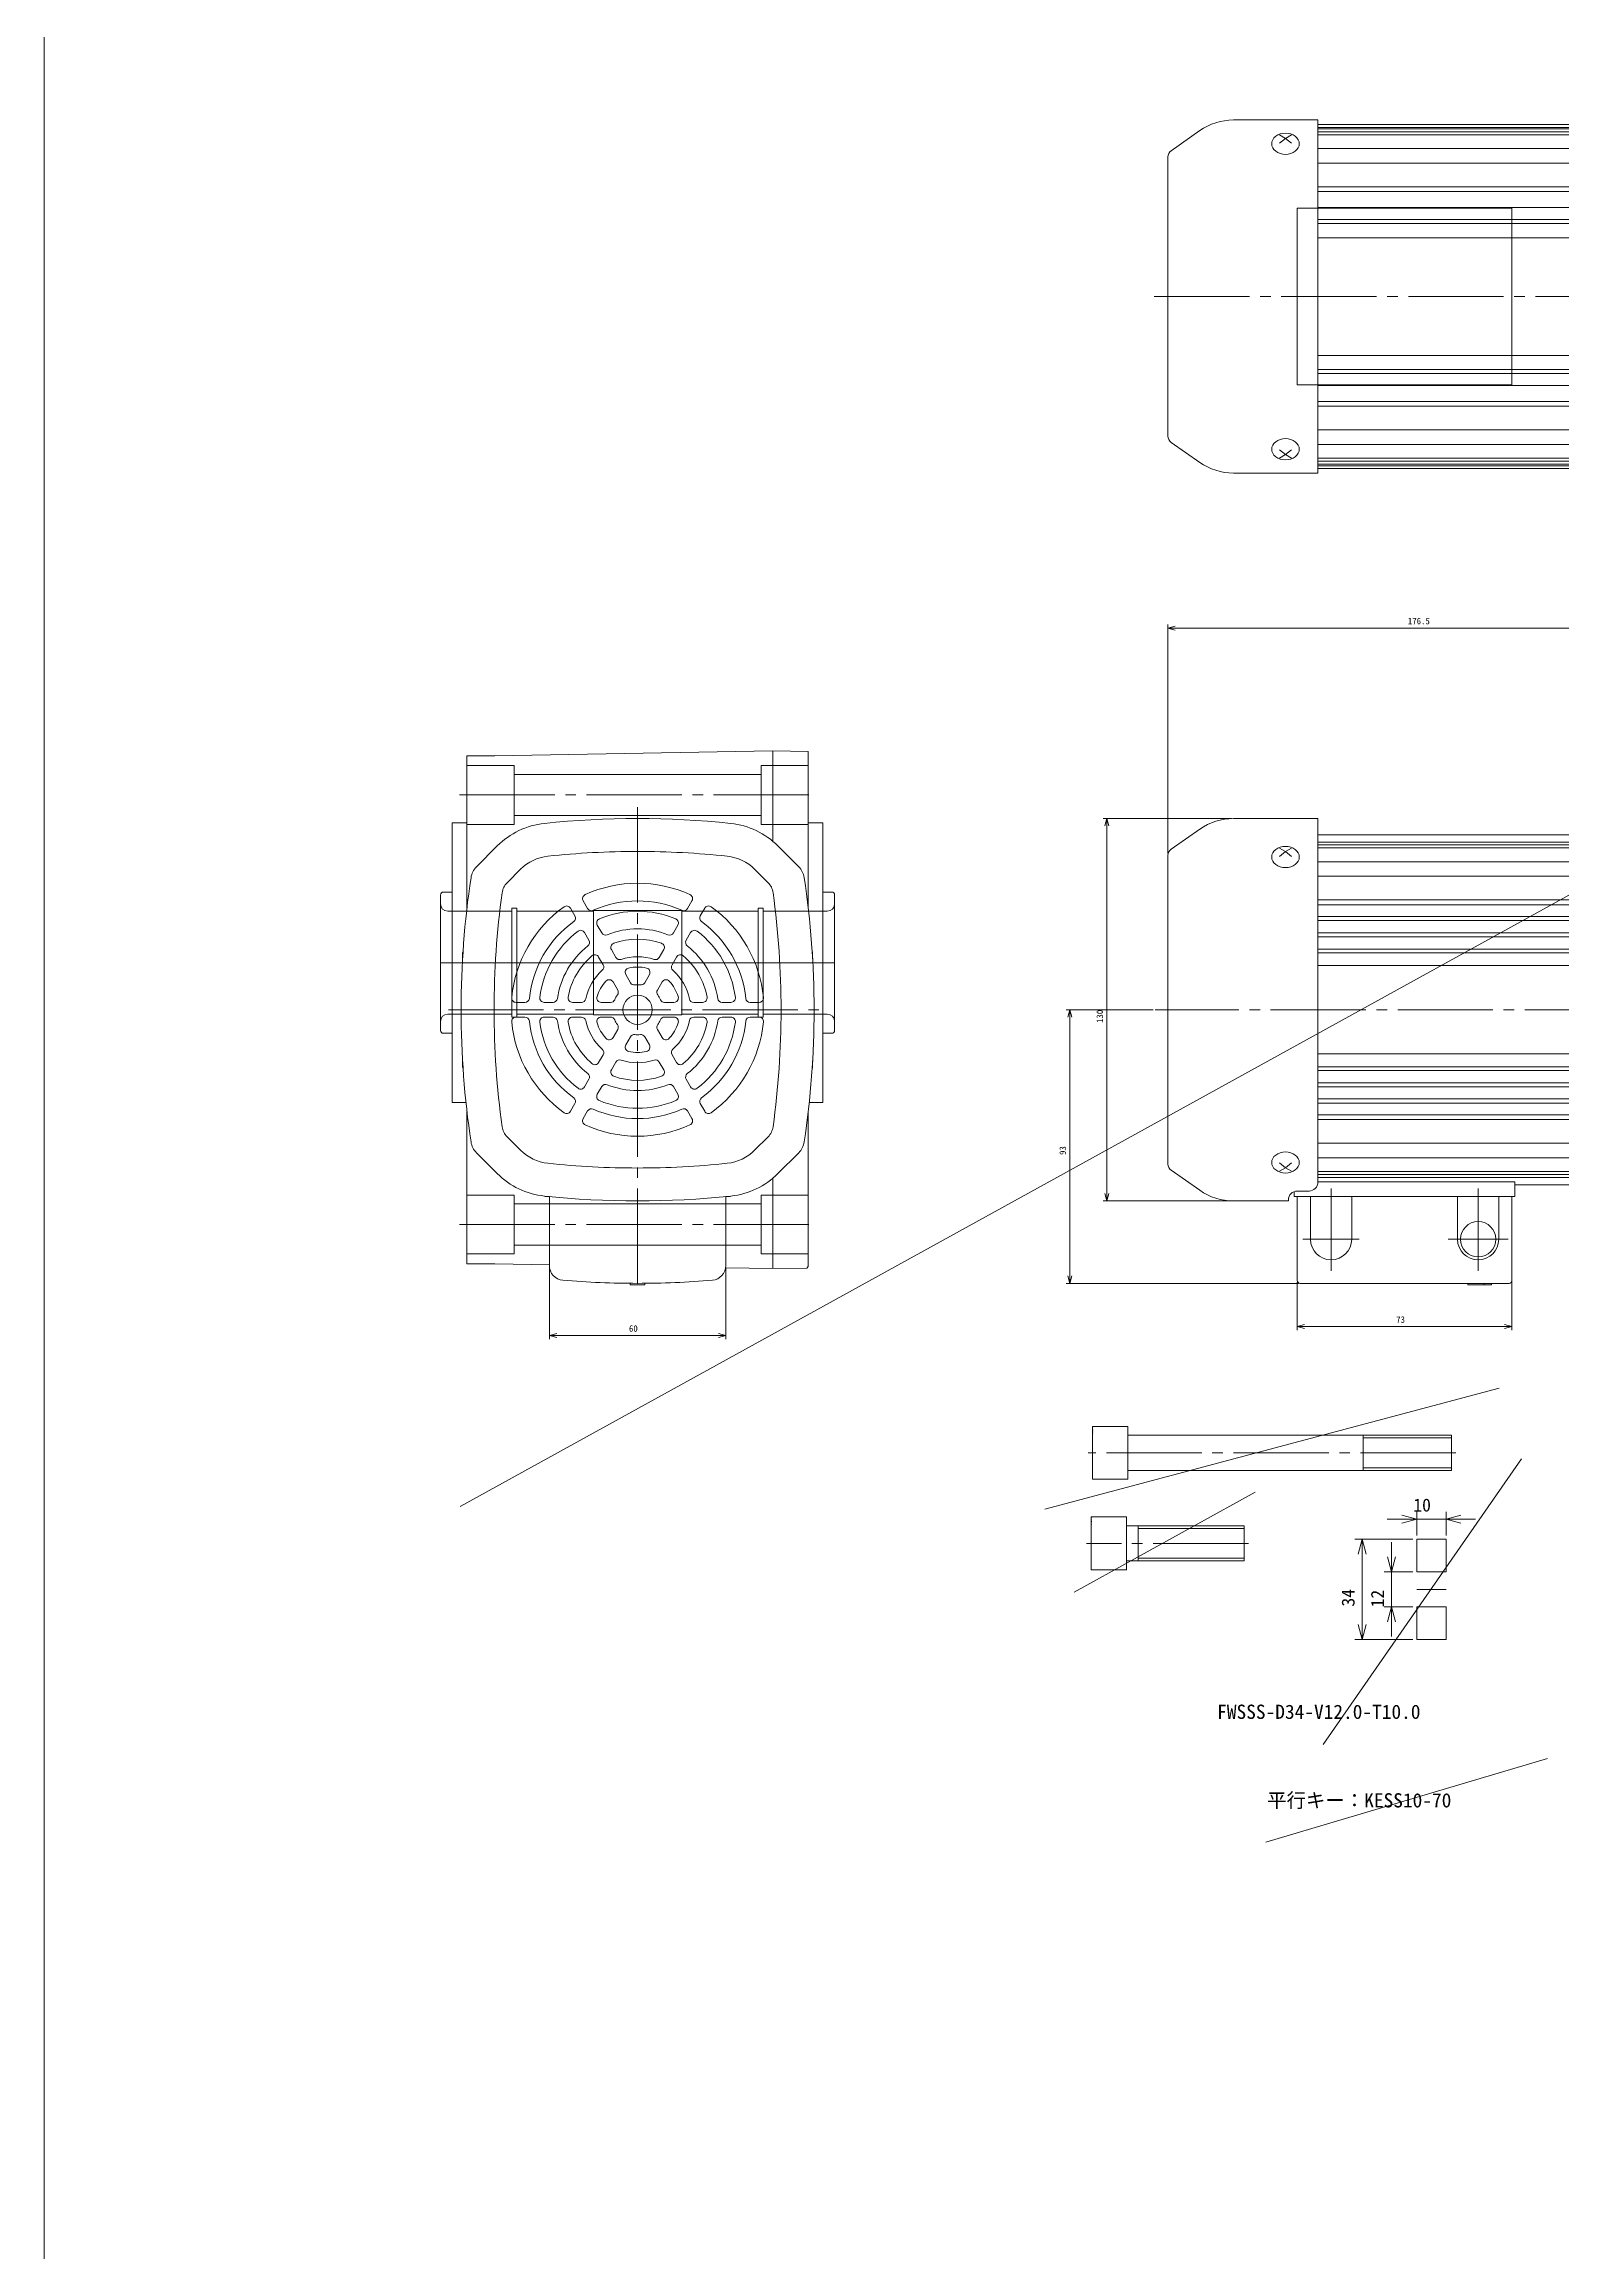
# Model space of a CAD drawing. Units: millimetres at full size. Extents: x -19442 to 19442, y -5866 to 5866.
# Drawn here: x -11001 to -10485, y -3994 to -3244 of the extents above; entities that cross this region are included whole.
import ezdxf
from ezdxf.enums import TextEntityAlignment as Align

# ---------------------------------------------------------------- set-up
doc = ezdxf.new("R2010")
doc.units = ezdxf.units.MM
doc.header["$LTSCALE"] = 3.6
doc.linetypes.add('CHAIN2', pattern=[12, 9, -1, 1, -1])
for name, color, linetype, lineweight in [('0-3_04_HIDDEN', 7, 'Continuous', 9), ('0-5_08_DIM', 3, 'Continuous', 9), ('0-6_0', 2, 'Continuous', 9), ('0-7_10_DRAFT', 1, 'Continuous', 9), ('0-8_03_かくれ線', 5, 'Continuous', 9), ('0-9_04_中心線', 4, 'CHAIN2', 9)]:
    doc.layers.add(name, color=color, linetype=linetype, lineweight=lineweight)
doc.styles.add('ＭＳ ゴシック', font='')
doc.styles.get('ＭＳ ゴシック').set_extended_font_data('MS Gothic')

# ---------------------------------------------------------------- blocks, each defined once
blk = doc.blocks.new('A$C415A6936_1')
at = {"layer": '0-3_04_HIDDEN', "linetype": 'CHAIN2'}
blk.add_line((0, -41.5), (0, 13.5), dxfattribs=at)
at = {"layer": '0-3_04_HIDDEN'}
for p, q in [((9, 0), (-9, 0)), ((-6, -40), (-6, 0)), ((6, -40), (6, 0)), ((-6, -4), (6, -4)), ((-5.053, -40), (-5.053, -4)), ((5.053, -40), (5.053, -4)), ((-6, -40), (6, -40))]:
    blk.add_line(p, q, dxfattribs=at)
blk.add_lwpolyline([(9, 0), (9, 12), (-9, 12), (-9, 0)], dxfattribs=at)
at = {"layer": '0-7_10_DRAFT', "style": 'ＭＳ ゴシック', "width": 1.9}
blk.add_text('CS-M12x40L', height=0.2199, dxfattribs=at).set_placement((6.067, 11.658), align=Align.BOTTOM_LEFT)
blk = doc.blocks.new('A$C564416E9_1')
at = {"layer": '0-6_0'}
for points in [[(0, 17), (-10, 17), (-10, 6), (0, 6)], [(0, -17), (-10, -17), (-10, -6), (0, -6)]]:
    blk.add_lwpolyline(points, close=True, dxfattribs=at)
at = {"layer": '0-7_10_DRAFT'}
blk.add_line((-10, 0), (0, 0), dxfattribs=at)
blk = doc.blocks.new('A$C169F6710_1')
at = {"layer": '0-3_04_HIDDEN', "linetype": 'CHAIN2'}
blk.add_line((0, -111.5), (0, 13.5), dxfattribs=at)
at = {"layer": '0-3_04_HIDDEN'}
for p, q in [((9, 0), (-9, 0)), ((-6, -110), (-6, 0)), ((6, -110), (6, 0)), ((-6, -80), (6, -80)), ((-5.053, -110), (-5.053, -80)), ((5.053, -110), (5.053, -80)), ((-6, -110), (6, -110))]:
    blk.add_line(p, q, dxfattribs=at)
blk.add_lwpolyline([(9, 0), (9, 12), (-9, 12), (-9, 0)], dxfattribs=at)
at = {"layer": '0-7_10_DRAFT', "style": 'ＭＳ ゴシック', "width": 1.9}
blk.add_text('CS-M12x110L', height=0.2199, dxfattribs=at).set_placement((5.794, 11.658), align=Align.BOTTOM_LEFT)
blk = doc.blocks.new('GM-SHYF-RH 0.4kW、1／160、＊＊V、60Hzd_1')
at = {"layer": '0-6_0'}
for p, q in [((-125, 70.342), (-125, 18.618)), ((-115.5, 70.342), (-125, 70.342)), ((-21, 71.991), (-115.5, 70.342)), ((-21, 71.991), (-21, 41.238)), ((-9, 71.782), (-21, 71.991)), ((-9, 18.615), (-9, 71.782)), ((-109, 64), (-25, 64)), ((-130, 47.5), (-130, -47.5)), ((-130, 47.5), (-125, 47.5)), ((-109, 50), (-25, 50)), ((-9, 47.5), (-4, 47.5)), ((-4, 0), (-4, 47.5)), ((-121.764, 32.616), (-114.697, 39.682)), ((-12.236, 32.616), (-19.303, 39.682)), ((-111.351, 27.184), (-106.775, 31.76)), ((-22.649, 27.184), (-27.225, 31.76)), ((-134, 23), (-134, 0)), ((-133, 24), (-130, 24)), ((-1, 24), (-4, 24)), ((0, 23), (0, 0)), ((-89.818, 18.523), (-88.311, 15.912)), ((-85.488, 21.023), (-83.981, 18.412)), ((-50.019, 18.412), (-48.512, 21.023)), ((-45.689, 15.912), (-44.182, 18.523)), ((-85.04, 10.246), (-83.526, 7.625)), ((-80.709, 12.746), (-79.196, 10.125)), ((-54.804, 10.125), (-53.291, 12.746)), ((-50.474, 7.625), (-48.96, 10.246)), ((-134, -23), (-134, 0)), ((-126.5, 1.331), (-126.5, 3.5)), ((-80.236, 1.925), (-78.708, -0.721)), ((-75.906, 4.425), (-74.378, 1.779)), ((-59.622, 1.779), (-58.094, 4.425)), ((-55.292, -0.721), (-53.764, 1.925)), ((-7.5, 1.331), (-7.5, 3.5)), ((-4, 0), (-4, -47.5)), ((0, -23), (0, 0)), ((-75.35, -6.538), (-73.748, -9.313)), ((-71.02, -4.038), (-69.418, -6.813)), ((-64.582, -6.813), (-62.98, -4.038)), ((-60.252, -9.313), (-58.65, -6.538)), ((-105.292, -13.5), (-108.307, -13.5)), ((-95.723, -13.5), (-98.749, -13.5)), ((-86.085, -13.5), (-89.142, -13.5)), ((-76.165, -13.5), (-79.369, -13.5)), ((-54.631, -13.5), (-57.835, -13.5)), ((-44.858, -13.5), (-47.915, -13.5)), ((-35.251, -13.5), (-38.277, -13.5)), ((-25.693, -13.5), (-28.708, -13.5)), ((-105.292, -18.5), (-108.307, -18.5)), ((-95.723, -18.5), (-98.749, -18.5)), ((-86.085, -18.5), (-89.142, -18.5)), ((-76.165, -18.5), (-79.369, -18.5)), ((-54.631, -18.5), (-57.835, -18.5)), ((-44.858, -18.5), (-47.915, -18.5)), ((-35.251, -18.5), (-38.277, -18.5)), ((-25.693, -18.5), (-28.708, -18.5)), ((-133, -24), (-130, -24)), ((-75.35, -25.462), (-73.748, -22.687)), ((-71.02, -27.962), (-69.418, -25.187)), ((-64.582, -25.187), (-62.98, -27.962)), ((-60.252, -22.687), (-58.65, -25.462)), ((-1, -24), (-4, -24)), ((-126.5, -33.33), (-126.5, -35.5)), ((-80.236, -33.925), (-78.708, -31.278)), ((-75.906, -36.425), (-74.378, -33.778)), ((-59.622, -33.778), (-58.094, -36.425)), ((-55.292, -31.278), (-53.764, -33.925)), ((-7.5, -33.33), (-7.5, -35.5)), ((-85.04, -42.245), (-83.526, -39.625)), ((-80.709, -44.745), (-79.196, -42.125)), ((-54.804, -42.125), (-53.291, -44.745)), ((-50.474, -39.625), (-48.96, -42.245)), ((-130, -47.5), (-125.345, -47.5)), ((-125, -50.618), (-125, -102.342)), ((-89.818, -50.523), (-88.311, -47.911)), ((-85.488, -53.023), (-83.981, -50.411)), ((-50.019, -50.411), (-48.512, -53.023)), ((-45.689, -47.911), (-44.182, -50.523)), ((-9, -50.614), (-9, -103.282)), ((-8.655, -47.5), (-4, -47.5)), ((-111.351, -59.184), (-106.775, -63.76)), ((-22.649, -59.184), (-27.225, -63.76)), ((-121.764, -64.615), (-114.697, -71.682)), ((-12.236, -64.615), (-19.303, -71.682)), ((-21, -73.238), (-21, -103.991)), ((-109, -82), (-25, -82)), ((-98.5, -79.345), (-98.5, -79.5)), ((-98.5, -79.5), (-96.992, -79.5)), ((-97, -102.939), (-97, -79.5)), ((-37.008, -79.5), (-35.5, -79.5)), ((-37, -102.939), (-37, -79.499)), ((-35.5, -79.345), (-35.5, -79.5)), ((-109, -96), (-25, -96)), ((-115.5, -102.342), (-125, -102.342)), ((-96.992, -102.665), (-115.5, -102.342)), ((-21, -103.991), (-37.06, -103.711)), ((-9.499, -103.791), (-21, -103.991)), ((-9, -103.282), (-9.499, -103.791)), ((-69.5, -109.5), (-69.5, -108.989)), ((-69.5, -109.5), (-64.5, -109.5)), ((-64.5, -109.5), (-64.5, -108.989))]:
    blk.add_line(p, q, dxfattribs=at)
at = {"layer": '0-6_0', "linetype": 'CHAIN2'}
for p, q in [((-127.544, 57), (-6.243, 57)), ((-67, 52.811), (-67, -112.331)), ((-131.331, -16), (-2.669, -16)), ((-127.544, -89), (-6.243, -89))]:
    blk.add_line(p, q, dxfattribs=at)
at = {"layer": '0-6_0'}
for points in [[(-125, 67), (-109, 67), (-109, 47), (-125, 47)], [(-9, 67), (-25, 67), (-25, 47), (-9, 47)], [(-125, -79), (-109, -79), (-109, -99), (-125, -99)], [(-9, -79), (-25, -79), (-25, -99), (-9, -99)]]:
    blk.add_lwpolyline(points, dxfattribs=at)
blk.add_circle((-67, -16), 5, dxfattribs=at)
for centre, radius, start, end in [((-95.888, 20.873), 26.6, 96.05199, 135), ((-67, -251.6), 300.6, 83.94801, 96.05199), ((-38.112, 20.873), 26.6, 45, 83.94801), ((-67, -251.6), 289.397, 90, 96.05199), ((-67, -251.6), 289.397, 83.94801, 90), ((-117.097, 27.949), 6.6, 135, 171.40292), ((-95.888, 20.873), 15.397, 96.05199, 135), ((-38.112, 20.873), 15.397, 45, 83.94801), ((-16.903, 27.949), 6.6, 8.59708, 45), ((-133, 23), 1, 90, 180), ((173.6, -16), 300.6, 171.40292, 180), ((173.6, -16), 289.397, 172.10201, 180), ((-107.109, 22.942), 6, 135, 172.10201), ((-84.189, 21.773), 1.5, 114.46893, 210), ((-67, -16), 43, 65.53107, 114.46893), ((-49.811, 21.773), 1.5, 330, 65.53107), ((-26.891, 22.942), 6, 7.89799, 45), ((-307.6, -16), 289.397, 0, 7.89799), ((-307.6, -16), 300.6, 0, 8.59708), ((-1, 23), 1, 0, 90), ((-67, -16), 43, 125.53107, 174.46893), ((-91.117, 17.773), 1.5, 30, 125.53107), ((-89.61, 15.162), 1.5, 305.96357, 30), ((-82.682, 19.162), 1.5, 210, 294.03643), ((-67, -16), 37, 65.96357, 114.03643), ((-67, -16), 33.5, 67.18076, 112.81924), ((-51.318, 19.162), 1.5, 245.96357, 330), ((-44.39, 15.162), 1.5, 150, 234.03643), ((-42.883, 17.773), 1.5, 54.46893, 150), ((-67, -16), 43, 5.53107, 54.46893), ((-67, -16), 37, 125.96357, 174.03643), ((-67, -16), 33.5, 127.18076, 172.81924), ((-86.339, 9.496), 1.5, 30, 127.18076), ((-84.826, 6.875), 1.5, 307.92814, 30), ((-79.41, 13.496), 1.5, 112.81924, 210), ((-77.897, 10.875), 1.5, 210, 292.07186), ((-67, -16), 27.5, 67.92814, 112.07186), ((-67, -16), 24, 70.24035, 109.75965), ((-56.103, 10.875), 1.5, 247.92814, 330), ((-54.59, 13.496), 1.5, 330, 67.18076), ((-49.174, 6.875), 1.5, 150, 232.07186), ((-47.661, 9.496), 1.5, 52.81924, 150), ((-67, -16), 33.5, 7.18076, 52.81924), ((-67, -16), 37, 5.96357, 54.03643), ((-126, 3.5), 0.5, 133.31043, 180), ((-67, -16), 27.5, 127.92814, 172.07186), ((-67, -16), 24, 130.24035, 169.75965), ((-81.535, 1.175), 1.5, 30, 130.24035), ((-74.607, 5.175), 1.5, 109.75965, 210), ((-73.079, 2.529), 1.5, 210, 288.163), ((-67, -16), 18, 71.837, 108.163), ((-60.921, 2.529), 1.5, 251.837, 330), ((-59.393, 5.175), 1.5, 330, 70.24035), ((-52.465, 1.175), 1.5, 49.75965, 150), ((-67, -16), 24, 10.24035, 49.75965), ((-67, -16), 27.5, 7.92814, 52.07186), ((-8, 3.5), 0.5, 0, 46.68957), ((-67, -16), 18, 131.837, 168.163), ((-67, -16), 14.5, 137.92021, 162.07979), ((-80.007, -1.471), 1.5, 311.837, 30), ((-76.649, -7.288), 1.5, 30, 137.92021), ((-69.721, -3.288), 1.5, 102.07979, 210), ((-67, -16), 14.5, 77.92021, 102.07979), ((-68.118, -6.063), 1.5, 210, 276.42182), ((-67, -16), 8.5, 83.57818, 96.42182), ((-65.882, -6.063), 1.5, 263.57818, 330), ((-64.279, -3.288), 1.5, 330, 77.92021), ((-57.351, -7.288), 1.5, 42.07979, 150), ((-67, -16), 14.5, 17.92021, 42.07979), ((-53.993, -1.471), 1.5, 150, 228.163), ((-67, -16), 18, 11.837, 48.163), ((-108.307, -12), 1.5, 174.46893, 270), ((-105.292, -12), 1.5, 270, 354.03643), ((-98.749, -12), 1.5, 172.81924, 270), ((-95.723, -12), 1.5, 270, 352.07186), ((-89.142, -12), 1.5, 169.75965, 270), ((-86.085, -12), 1.5, 270, 348.163), ((-79.369, -12), 1.5, 162.07979, 270), ((-76.165, -12), 1.5, 270, 336.42182), ((-67, -16), 8.5, 143.57818, 156.42182), ((-75.047, -10.063), 1.5, 323.57818, 30), ((-58.953, -10.063), 1.5, 150, 216.42182), ((-67, -16), 8.5, 23.57818, 36.42182), ((-57.835, -12), 1.5, 203.57818, 270), ((-54.631, -12), 1.5, 270, 17.92021), ((-47.915, -12), 1.5, 191.837, 270), ((-44.858, -12), 1.5, 270, 10.24035), ((-38.277, -12), 1.5, 187.92814, 270), ((-35.251, -12), 1.5, 270, 7.18076), ((-28.708, -12), 1.5, 185.96357, 270), ((-25.693, -12), 1.5, 270, 5.53107), ((173.6, -16), 300.6, 180, 188.59708), ((173.6, -16), 289.397, 180, 187.89799), ((-108.307, -20), 1.5, 90, 185.53107), ((-67, -16), 43, 185.53107, 234.46893), ((-105.292, -20), 1.5, 5.96357, 90), ((-67, -16), 37, 185.96357, 234.03643), ((-98.749, -20), 1.5, 90, 187.18076), ((-67, -16), 33.5, 187.18076, 232.81924), ((-95.723, -20), 1.5, 7.92814, 90), ((-67, -16), 27.5, 187.92814, 232.07186), ((-89.142, -20), 1.5, 90, 190.24035), ((-67, -16), 24, 190.24035, 229.75965), ((-86.085, -20), 1.5, 11.837, 90), ((-67, -16), 18, 191.837, 228.163), ((-79.369, -20), 1.5, 90, 197.92021), ((-67, -16), 14.5, 197.92021, 222.07979), ((-76.165, -20), 1.5, 23.57818, 90), ((-67, -16), 8.5, 203.57818, 216.42182), ((-75.047, -21.937), 1.5, 330, 36.42182), ((-58.953, -21.937), 1.5, 143.57818, 210), ((-67, -16), 8.5, 323.57818, 336.42182), ((-57.835, -20), 1.5, 90, 156.42182), ((-67, -16), 14.5, 317.92021, 342.07979), ((-67, -16), 18, 311.837, 348.163), ((-54.631, -20), 1.5, 342.07979, 90), ((-67, -16), 24, 310.24035, 349.75965), ((-67, -16), 27.5, 307.92814, 352.07186), ((-47.915, -20), 1.5, 90, 168.163), ((-67, -16), 33.5, 307.18076, 352.81924), ((-67, -16), 37, 305.96357, 354.03643), ((-44.858, -20), 1.5, 349.75965, 90), ((-67, -16), 43, 305.53107, 354.46893), ((-38.277, -20), 1.5, 90, 172.07186), ((-35.251, -20), 1.5, 352.81924, 90), ((-28.708, -20), 1.5, 90, 174.03643), ((-25.693, -20), 1.5, 354.46893, 90), ((-307.6, -16), 289.397, 352.10201, 0), ((-307.6, -16), 300.6, 351.40292, 0), ((-133, -23), 1, 180, 270), ((-80.007, -30.528), 1.5, 330, 48.163), ((-76.649, -24.712), 1.5, 222.07979, 330), ((-69.721, -28.712), 1.5, 150, 257.92021), ((-68.118, -25.937), 1.5, 83.57818, 150), ((-67, -16), 8.5, 263.57818, 276.42182), ((-65.882, -25.937), 1.5, 30, 96.42182), ((-64.279, -28.712), 1.5, 282.07979, 30), ((-57.351, -24.712), 1.5, 210, 317.92021), ((-53.993, -30.528), 1.5, 131.837, 210), ((-1, -23), 1, 270, 0), ((-126, -35.5), 0.5, 180, 226.68957), ((-81.535, -33.175), 1.5, 229.75965, 330), ((-74.607, -37.175), 1.5, 150, 250.24035), ((-73.079, -34.528), 1.5, 71.837, 150), ((-67, -16), 18, 251.837, 288.163), ((-67, -16), 14.5, 257.92021, 282.07979), ((-60.921, -34.528), 1.5, 30, 108.163), ((-59.393, -37.175), 1.5, 289.75965, 30), ((-52.465, -33.175), 1.5, 210, 310.24035), ((-8, -35.5), 0.5, 313.31043, 0), ((-86.339, -41.495), 1.5, 232.81924, 330), ((-84.826, -38.875), 1.5, 330, 52.07186), ((-79.41, -45.495), 1.5, 150, 247.18076), ((-77.897, -42.875), 1.5, 67.92814, 150), ((-67, -16), 27.5, 247.92814, 292.07186), ((-67, -16), 24, 250.24035, 289.75965), ((-56.103, -42.875), 1.5, 30, 112.07186), ((-54.59, -45.495), 1.5, 292.81924, 30), ((-49.174, -38.875), 1.5, 127.92814, 210), ((-47.661, -41.495), 1.5, 210, 307.18076), ((-91.117, -49.773), 1.5, 234.46893, 330), ((-89.61, -47.161), 1.5, 330, 54.03643), ((-82.682, -51.161), 1.5, 65.96357, 150), ((-67, -16), 37, 245.96357, 294.03643), ((-67, -16), 33.5, 247.18076, 292.81924), ((-51.318, -51.161), 1.5, 30, 114.03643), ((-44.39, -47.161), 1.5, 125.96357, 210), ((-42.883, -49.773), 1.5, 210, 305.53107), ((-107.109, -54.941), 6, 187.89799, 225), ((-84.189, -53.773), 1.5, 150, 245.53107), ((-67, -16), 43, 245.53107, 294.46893), ((-49.811, -53.773), 1.5, 294.46893, 30), ((-26.891, -54.941), 6, 315, 352.10201), ((-117.097, -59.948), 6.6, 188.59708, 225), ((-95.888, -52.873), 15.397, 225, 263.94801), ((-38.112, -52.873), 15.397, 276.05199, 315), ((-16.903, -59.948), 6.6, 315, 351.40292), ((-95.888, -52.873), 26.6, 225, 263.94801), ((-67, 219.6), 289.397, 263.94801, 270), ((-67, 219.6), 289.397, 270, 276.05199), ((-38.112, -52.873), 26.6, 276.05199, 315), ((-67, 219.6), 300.6, 263.94801, 276.05199), ((-92, -102.939), 5, 180, 265.13859), ((-42, -102.939), 5, 274.86141, 0), ((-67, 191), 300, 265.13859, 270), ((-67, 191), 300, 270, 274.86141)]:
    blk.add_arc(centre, radius, start, end, dxfattribs=at)
at = {"layer": '0-7_10_DRAFT'}
for p, q in [((-109.75, 17.5), (-131.5, 17.5)), ((-108, 18.5), (-109.75, 18.5)), ((-109.75, 18.5), (-109.75, -18.5)), ((-108, 18.5), (-108, -18.5)), ((-108, 17.5), (-82, 17.5)), ((-82, 17.7), (-52, 17.7)), ((-52, 17.7), (-52, -17.7)), ((-52, 17.5), (-26, 17.5)), ((-26, 18.5), (-24.25, 18.5)), ((-26, 18.5), (-26, -18.5)), ((-24.25, 18.5), (-24.25, -18.5)), ((-24.25, 17.5), (-2.5, 17.5)), ((0, 0), (-134, 0)), ((-109.75, -17.5), (-131.5, -17.5)), ((-108, -18.5), (-109.75, -18.5)), ((-108, -17.5), (-82, -17.5)), ((-52, -17.5), (-26, -17.5)), ((-26, -18.5), (-24.25, -18.5)), ((-24.25, -17.5), (-2.5, -17.5))]:
    blk.add_line(p, q, dxfattribs=at)
blk.add_lwpolyline([(-82, 17.7), (-82, -17.7), (-52, -17.7)], dxfattribs=at)
for centre, start, end in [((-131.5, 20), 180, 270), ((-2.5, 20), 270, 0), ((-131.5, -20), 90, 180), ((-2.5, -20), 0, 90)]:
    blk.add_arc(centre, 2.5, start, end, dxfattribs=at)
blk = doc.blocks.new('GM-SHYF-RH 0.4kW、1／160、＊＊V、60Hzb_1')
at = {"layer": '0-6_0'}
for p, q in [((-47.5, 121.001), (47.5, 121.001)), ((-47.5, 121.001), (-47.5, 116)), ((-24, 124), (-24, 121)), ((-23, 125), (0, 125)), ((23, 125), (0, 125)), ((24, 124), (24, 121)), ((47.5, 121.001), (47.5, 116)), ((-282.666, 114.383), (-292.392, 107.573)), ((-242.5, 118), (-271.194, 118)), ((-255.5, 112.916), (-253.5, 111.741)), ((-242.5, 29), (-242.5, 118)), ((-145.5, 116.5), (-242.5, 116.5)), ((-242.5, 115.5), (-145.5, 115.5)), ((-242.5, 115), (-145.5, 115)), ((-242.5, 114), (-145.5, 114)), ((-242.5, 113), (-145.5, 113)), ((-145.5, 117.483), (-131.552, 117.739)), ((-145.5, 58), (-145.5, 117.5)), ((-139.5, 113.5), (-139.5, 114.5)), ((-139.5, 113.5), (-139.5, 113.097)), ((-128.5, 29), (-128.5, 114.739)), ((-115.331, 106.5), (-115.331, 116)), ((-115.331, 116), (-15.972, 116)), ((-15.972, 116), (70.37, 116)), ((70.37, 106.5), (70.37, 116)), ((-293.5, 58), (-293.5, 105.444)), ((-253.5, 111.741), (-255.5, 110.088)), ((-242.5, 108.316), (-145.5, 108.316)), ((-136.5, 110.097), (-131.5, 110.097)), ((-116.684, 29), (-115.331, 106.5)), ((72.019, 29), (70.37, 106.5)), ((-242.5, 103.366), (-145.5, 103.366)), ((-139.5, 100.185), (-139.5, 58)), ((-136.5, 103.185), (-131.5, 103.185)), ((-117.375, 102), (-125.5, 102)), ((-242.5, 95.32), (-145.5, 95.32)), ((-242.5, 93.715), (-145.5, 93.715)), ((-136.5, 97.002), (-131.5, 97.002)), ((-242.5, 88.283), (-145.5, 88.283)), ((-242.5, 84.192), (-145.5, 84.192)), ((-242.5, 82.83), (-145.5, 82.83)), ((-242.5, 78), (-145.5, 78)), ((-145.5, 78), (-139.5, 78)), ((-293.5, 58), (-293.5, 10.557)), ((-145.5, 58), (-145.5, 29)), ((-139.5, 29), (-139.5, 58)), ((-242.5, 38), (-145.5, 38)), ((-145.5, 38), (-139.5, 38)), ((-242.5, 33.17), (-145.5, 33.17)), ((-242.5, 31.808), (-145.5, 31.808)), ((-282.666, 1.617), (-292.392, 8.427)), ((-253.5, 4.26), (-255.5, 5.913)), ((-255.5, 3.084), (-253.5, 4.26)), ((-242.5, -2), (-271.194, -2))]:
    blk.add_line(p, q, dxfattribs=at)
for points in [[(-248.8, 109.924), (-248.891, 110.627), (-249.158, 111.303), (-249.592, 111.926), (-250.177, 112.472), (-250.889, 112.92), (-251.702, 113.253), (-252.583, 113.458), (-253.5, 113.527), (-254.417, 113.458), (-255.299, 113.253), (-256.111, 112.92), (-256.824, 112.472), (-257.408, 111.926), (-257.842, 111.303), (-258.11, 110.627), (-258.2, 109.924), (-258.11, 109.221), (-257.842, 108.545), (-257.408, 107.922), (-256.824, 107.376), (-256.111, 106.928), (-255.299, 106.595), (-254.417, 106.39), (-253.5, 106.321), (-252.583, 106.39), (-251.702, 106.595), (-250.889, 106.928), (-250.177, 107.376), (-249.592, 107.922), (-249.158, 108.545), (-248.891, 109.221)], [(-248.8, 6.077), (-248.891, 6.78), (-249.158, 7.456), (-249.592, 8.079), (-250.177, 8.625), (-250.889, 9.073), (-251.702, 9.406), (-252.583, 9.611), (-253.5, 9.68), (-254.417, 9.611), (-255.299, 9.406), (-256.111, 9.073), (-256.824, 8.625), (-257.408, 8.079), (-257.842, 7.456), (-258.11, 6.78), (-258.2, 6.077), (-258.11, 5.374), (-257.842, 4.698), (-257.408, 4.075), (-256.824, 3.529), (-256.111, 3.081), (-255.299, 2.748), (-254.417, 2.543), (-253.5, 2.474), (-252.583, 2.543), (-251.702, 2.748), (-250.889, 3.081), (-250.177, 3.529), (-249.592, 4.075), (-249.158, 4.698), (-248.891, 5.374)]]:
    blk.add_lwpolyline(points, close=True, dxfattribs=at)
for points in [[(-251.5, 112.916), (-253.5, 111.741), (-251.5, 110.088)], [(-251.5, 3.084), (-253.5, 4.26), (-251.5, 5.913)]]:
    blk.add_lwpolyline(points, dxfattribs=at)
for centre, radius, start, end in [((-23, 124), 1, 90, 180), ((23, 124), 1, 0, 90), ((-271.194, 98), 20, 90, 125), ((-142.5, 114.5), 3, 0, 90), ((-136.5, 113.097), 3, 180, 270), ((-131.5, 114.739), 3, 0, 90.98117), ((-290.9, 105.444), 2.6, 125, 180), ((-131.5, 107.097), 3, 0, 90), ((-136.5, 100.185), 3, 90, 180), ((-131.5, 100.185), 3, 0, 90), ((-125.5, 105), 3, 180, 270), ((-117.375, 104), 2, 270, 359), ((-136.5, 94.002), 3, 90, 180), ((-290.9, 10.557), 2.6, 180, 235), ((-271.194, 18), 20, 235, 270)]:
    blk.add_arc(centre, radius, start, end, dxfattribs=at)
at = {"layer": '0-8_03_かくれ線'}
for p, q in [((-17.5, 100.75), (-17.5, 122.5)), ((17.5, 100.75), (17.5, 122.5)), ((-109, 16), (-109, 100)), ((-95, 16), (-95, 100)), ((-18.5, 99), (-18.5, 100.75)), ((-18.5, 100.75), (18.5, 100.75)), ((-18.5, 99), (18.5, 99)), ((-17.5, 73), (-17.5, 99)), ((17.5, 73), (17.5, 99)), ((18.5, 99), (18.5, 100.75)), ((50, 16), (50, 100)), ((64, 16), (64, 100)), ((-17.7, 43), (-17.7, 73)), ((-17.7, 73), (17.7, 73)), ((-17.5, 17), (-17.5, 43)), ((17.5, 17), (17.5, 43)), ((-242.5, 29), (-242.5, -2)), ((-242.5, 27.718), (-145.5, 27.718)), ((-145.5, 29), (-145.5, -1.5)), ((-139.5, 29), (-139.5, 15.816)), ((-128.5, 29), (-128.5, 1.261)), ((-116.684, 29), (-116.981, 12.001)), ((71.722, 29), (72.019, 12)), ((-242.5, 22.286), (-145.5, 22.286)), ((-242.5, 20.681), (-145.5, 20.681)), ((-136.5, 18.999), (-131.5, 18.999)), ((-18.5, 17), (-18.5, 15.25)), ((-18.5, 17), (18.5, 17)), ((-18.5, 15.25), (18.5, 15.25)), ((-17.5, 15.25), (-17.5, -6.5)), ((17.5, 15.25), (17.5, -6.5)), ((18.5, 17), (18.5, 15.25)), ((-242.5, 12.635), (-145.5, 12.635)), ((-242.5, 7.685), (-145.5, 7.685)), ((-136.5, 12.816), (-131.5, 12.816)), ((-125.5, 14.001), (-118.981, 14.001)), ((-116.771, 0), (-116.981, 12)), ((-116.981, 12), (-15.972, 12)), ((-15.972, 12), (72.019, 12)), ((71.818, 0.5), (72.019, 12)), ((-242.5, 3), (-145.5, 3)), ((-242.5, 2), (-145.5, 2)), ((-242.5, 1), (-145.5, 1)), ((-242.5, 0.5), (-145.5, 0.5)), ((-139.5, 2.5), (-139.5, 2.904)), ((-139.5, 2.5), (-139.5, 2.904)), ((-139.5, 2.5), (-139.5, 1.5)), ((-136.5, 5.904), (-131.5, 5.904)), ((-15.972, 0), (-116.771, 0)), ((-47.5, -5), (-47.5, 0)), ((-15.972, 0), (71.31, 0)), ((47.5, -5), (47.5, 0)), ((71.31, 0), (71.818, 0.5)), ((-250, -2), (-242.5, -2)), ((-145.5, -0.5), (-242.5, -0.5)), ((-145.5, -1.482), (-131.552, -1.738)), ((47.5, -5), (-47.5, -5)), ((-24, -8), (-24, -5)), ((24, -8), (24, -5)), ((-23, -9), (0, -9)), ((23, -9), (0, -9))]:
    blk.add_line(p, q, dxfattribs=at)
for points in [[(-112, 116), (-112, 100), (-92, 100), (-92, 116)], [(47, 116), (47, 100), (67, 100), (67, 116)], [(-17.7, 43), (17.7, 43), (17.7, 73)], [(-112, 0), (-112, 16), (-92, 16), (-92, 0)], [(47, 0), (47, 16), (67, 16), (67, 0)]]:
    blk.add_lwpolyline(points, dxfattribs=at)
blk.add_lwpolyline([(-249.5, 88), (-176.5, 88), (-176.5, 28), (-249.5, 28)], close=True, dxfattribs=at)
for centre, radius, start, end in [((-20, 122.5), 2.5, 0, 90), ((20, 122.5), 2.5, 90, 180), ((-136.5, 21.999), 3, 180, 270), ((-136.5, 15.816), 3, 180, 270), ((-131.5, 15.816), 3, 270, 0), ((-131.5, 8.904), 3, 270, 0), ((-125.5, 11.001), 3, 90, 180), ((-118.981, 12.001), 2, 359, 90), ((-142.5, 1.5), 3, 270, 0), ((-136.5, 2.904), 3, 90, 180), ((-131.5, 1.261), 3, 269.01883, 0), ((-20, -6.5), 2.5, 270, 0), ((20, -6.5), 2.5, 180, 270), ((-23, -8), 1, 180, 270), ((23, -8), 1, 270, 0)]:
    blk.add_arc(centre, radius, start, end, dxfattribs=at)
at = {"layer": '0-9_04_中心線'}
for p, q in [((0, 125), (0, -9)), ((-102, -2.543), (-102, 118.757)), ((57, -2.543), (57, 118.757)), ((-298.129, 58), (75.913, 58))]:
    blk.add_line(p, q, dxfattribs=at)
blk = doc.blocks.new('GM-SHYF-RH 0.4kW、1／160、＊＊V、60Hza_1')
at = {"layer": '0-6_0'}
for p, q in [((60, 72), (-105, 72)), ((60, 71), (-105, 71)), ((-84, 65.886), (-86.5, 64.443)), ((-86.5, 61.556), (-86.5, 64.443)), ((-84, 60.113), (-86.5, 61.556)), ((-84, 65.886), (-81.5, 64.443)), ((-81.5, 61.556), (-84, 60.113)), ((-81.5, 64.443), (-81.5, 61.556)), ((-68.094, 62.5), (24.094, 62.5)), ((24.094, 60.5), (-68.094, 60.5)), ((40, 65.886), (37.5, 64.443)), ((37.5, 61.556), (37.5, 64.443)), ((40, 60.113), (37.5, 61.556)), ((40, 65.886), (42.5, 64.443)), ((42.5, 61.556), (40, 60.113)), ((42.5, 64.443), (42.5, 61.556)), ((-117, 60), (-117, -92)), ((-116, 60), (-116, -92)), ((71, -92), (71, 60)), ((72, -92), (72, 60)), ((-282.666, 45.383), (-292.392, 38.573)), ((-242.5, 49), (-271.194, 49)), ((-242.5, -16), (-242.5, 49)), ((-255.5, 38.916), (-253.5, 37.74)), ((-253.5, 37.74), (-255.5, 36.088)), ((-242.5, 43.5), (-145.5, 43.5)), ((-242.5, 41), (-145.5, 41)), ((-242.5, 40), (-145.5, 40)), ((-242.5, 39), (-145.5, 39)), ((-175.5, 43.5), (-145.5, 43.5)), ((-145.5, 43.483), (-119.948, 43.937)), ((-145.5, -16), (-145.5, 43.5)), ((-145.5, 43.5), (-145.5, -16)), ((-139.5, 39.5), (-139.5, 40.5)), ((-139.5, 39.5), (-139.5, 39.096)), ((-128.5, -72.739), (-128.5, 40.739)), ((-293.5, -16), (-293.5, 36.443)), ((-242.5, 34.316), (-145.5, 34.316)), ((-136.5, 36.096), (-131.5, 36.096)), ((-117, 19.446), (-117, 33.227)), ((-107.5, -64.322), (-107.5, 32.322)), ((-105.5, 32.322), (-105.5, -64.322)), ((60.5, -64.322), (60.5, 32.322)), ((62.5, 32.322), (62.5, -64.322)), ((-242.5, 29.366), (-145.5, 29.366)), ((-139.5, 26.185), (-139.5, -16)), ((-136.5, 29.185), (-131.5, 29.185)), ((-136.5, 23.001), (-131.5, 23.001)), ((-242.5, 21.319), (-145.5, 21.319)), ((-242.5, 19.715), (-145.5, 19.715)), ((-242.5, 15.751), (-145.5, 15.751)), ((5, 16.771), (5, 20.8)), ((-242.5, 14.283), (-145.5, 14.283)), ((-242.5, 10.192), (-145.5, 10.192)), ((-242.5, 8.83), (-145.5, 8.83)), ((-242.5, 4.64), (-145.5, 4.64)), ((-242.5, 3.373), (-145.5, 3.373)), ((-145.5, 4), (-139.5, 4)), ((-242.5, -1), (-145.5, -1)), ((-293.5, -16), (-293.5, -68.443)), ((-242.5, -16), (-242.5, -74.619)), ((-145.5, -16), (-145.5, -75.5)), ((-145.5, -75.5), (-145.5, -16)), ((-139.5, -58.185), (-139.5, -16)), ((-242.5, -31), (-145.5, -31)), ((-242.5, -35.373), (-145.5, -35.373)), ((-242.5, -36.639), (-145.5, -36.639)), ((-145.5, -36), (-139.5, -36)), ((-242.5, -40.83), (-145.5, -40.83)), ((-242.5, -42.192), (-145.5, -42.192)), ((-242.5, -46.282), (-145.5, -46.282)), ((-242.5, -47.751), (-145.5, -47.751)), ((-242.5, -51.714), (-145.5, -51.714)), ((-117, -51.446), (-117, -65.226)), ((-242.5, -53.319), (-145.5, -53.319)), ((-136.5, -55.001), (-131.5, -55.001)), ((-242.5, -61.366), (-145.5, -61.366)), ((-242.5, -66.315), (-145.5, -66.315)), ((-136.5, -61.185), (-131.5, -61.185)), ((-282.666, -77.383), (-292.392, -70.573)), ((-253.5, -69.74), (-255.5, -68.087)), ((-255.5, -70.916), (-253.5, -69.74)), ((-242.5, -71), (-145.5, -71)), ((-242.5, -72), (-145.5, -72)), ((-242.5, -73), (-145.5, -73)), ((-175.5, -74.5), (-242.5, -74.5)), ((-175.5, -79.5), (-175.5, -74.5)), ((-139.5, -71.5), (-139.5, -71.096)), ((-139.5, -71.5), (-139.5, -71.096)), ((-139.5, -71.5), (-139.5, -72.5)), ((-136.5, -68.096), (-131.5, -68.096)), ((-252.5, -81), (-271.194, -81)), ((-252.5, -81), (-252.5, -80.619)), ((-250.5, -79.5), (-250.5, -77.791)), ((-175.5, -79.5), (-250.5, -79.5)), ((-249.5, -77.619), (-245.5, -77.619)), ((-249.5, -108), (-249.5, -79.5)), ((-245, -79.5), (-245, -94)), ((-231, -79.5), (-231, -94)), ((-195, -79.5), (-195, -94)), ((-181, -79.5), (-181, -94)), ((-176.5, -108), (-176.5, -79.5)), ((-175.5, -75.5), (-145.5, -75.5)), ((-145.5, -75.482), (-119.948, -75.937)), ((-84, -92.114), (-86.5, -93.557)), ((-86.5, -96.444), (-86.5, -93.557)), ((-84, -97.887), (-86.5, -96.444)), ((-84, -92.114), (-81.5, -93.557)), ((-81.5, -96.444), (-84, -97.887)), ((-81.5, -93.557), (-81.5, -96.444)), ((-68.094, -92.5), (24.094, -92.5)), ((24.094, -94.5), (-68.094, -94.5)), ((40, -92.114), (37.5, -93.557)), ((37.5, -96.444), (37.5, -93.557)), ((40, -97.887), (37.5, -96.444)), ((40, -92.114), (42.5, -93.557)), ((42.5, -96.444), (40, -97.887)), ((42.5, -93.557), (42.5, -96.444)), ((-105, -103), (60, -103)), ((-105, -104), (60, -104)), ((-177.5, -109), (-248.5, -109)), ((-191.5, -109), (-191.5, -109.5)), ((-183.5, -109.5), (-191.5, -109.5)), ((-186, -109), (-186, -109.5)), ((-183.5, -109), (-183.5, -109.5))]:
    blk.add_line(p, q, dxfattribs=at)
at = {"layer": '0-6_0', "linetype": 'CHAIN2'}
for p, q in [((-102, 69.465), (-102, 44.535)), ((-84, 70.384), (-84, 55.615)), ((40, 70.384), (40, 55.615)), ((57, 69.465), (57, 44.535)), ((-76.615, 63), (-91.385, 63)), ((0, 65.361), (0, -65.361)), ((47.385, 63), (32.615, 63)), ((-89.535, 57), (-114.465, 57)), ((69.465, 57), (44.535, 57)), ((65.361, 0), (-65.361, 0)), ((-96.56, -16), (-297.811, -16)), ((-238, -76.716), (-238, -104.695)), ((-188, -76.716), (-188, -104.695)), ((-102, -76.535), (-102, -101.465)), ((57, -76.535), (57, -101.465)), ((-89.535, -89), (-114.465, -89)), ((-84, -87.616), (-84, -102.385)), ((40, -87.616), (40, -102.385)), ((69.465, -89), (44.535, -89)), ((-247.595, -94), (-228.406, -94)), ((-198.187, -94), (-177.813, -94)), ((-76.615, -95), (-91.385, -95)), ((47.385, -95), (32.615, -95))]:
    blk.add_line(p, q, dxfattribs=at)
at = {"layer": '0-6_0'}
for points in [[(-248.8, 35.924), (-248.891, 36.627), (-249.158, 37.303), (-249.592, 37.926), (-250.177, 38.472), (-250.889, 38.92), (-251.702, 39.253), (-252.583, 39.458), (-253.5, 39.527), (-254.417, 39.458), (-255.299, 39.253), (-256.111, 38.92), (-256.824, 38.472), (-257.408, 37.926), (-257.842, 37.303), (-258.11, 36.627), (-258.2, 35.924), (-258.11, 35.221), (-257.842, 34.545), (-257.408, 33.922), (-256.824, 33.376), (-256.111, 32.928), (-255.299, 32.595), (-254.417, 32.39), (-253.5, 32.32), (-252.583, 32.39), (-251.702, 32.595), (-250.889, 32.928), (-250.177, 33.376), (-249.592, 33.922), (-249.158, 34.545), (-248.891, 35.221)], [(-248.8, -67.923), (-248.891, -67.22), (-249.158, -66.544), (-249.592, -65.922), (-250.177, -65.375), (-250.889, -64.927), (-251.702, -64.594), (-252.583, -64.389), (-253.5, -64.32), (-254.417, -64.389), (-255.299, -64.594), (-256.111, -64.927), (-256.824, -65.375), (-257.408, -65.922), (-257.842, -66.544), (-258.11, -67.22), (-258.2, -67.923), (-258.11, -68.626), (-257.842, -69.302), (-257.408, -69.925), (-256.824, -70.471), (-256.111, -70.919), (-255.299, -71.252), (-254.417, -71.457), (-253.5, -71.527), (-252.583, -71.457), (-251.702, -71.252), (-250.889, -70.919), (-250.177, -70.471), (-249.592, -69.925), (-249.158, -69.302), (-248.891, -68.626)]]:
    blk.add_lwpolyline(points, close=True, dxfattribs=at)
for points in [[(-251.5, 38.916), (-253.5, 37.74), (-251.5, 36.088)], [(-5, 16.771), (-5, 20.8), (5, 20.8)], [(-251.5, -70.916), (-253.5, -69.74), (-251.5, -68.087)]]:
    blk.add_lwpolyline(points, dxfattribs=at)
for centre, radius in [((-84, 63), 5.5), ((-84, 63), 5), ((40, 63), 5.5), ((40, 63), 5), ((-102, 57), 10), ((-102, 57), 7), ((57, 57), 10), ((57, 57), 7), ((0, 0), 47.5), ((0, 0), 24), ((-102, -89), 10), ((-102, -89), 7), ((57, -89), 10), ((57, -89), 7), ((-188, -94), 6), ((-84, -95), 5.5), ((-84, -95), 5), ((40, -95), 5.5), ((40, -95), 5)]:
    blk.add_circle(centre, radius, dxfattribs=at)
for centre, radius, start, end in [((-105, 60), 12, 90, 180), ((-105, 60), 11, 90, 180), ((60, 60), 12, 0, 90), ((60, 60), 11, 0, 90), ((-68.094, 57), 5.5, 90, 159.3338), ((-68.094, 57), 3.5, 90, 159.3338), ((24.094, 57), 5.5, 20.6662, 90), ((24.094, 57), 3.5, 20.6662, 90), ((-84, 63), 13.5, 269.62489, 339.3338), ((-84, 63), 11.5, 269.62489, 339.3338), ((40, 63), 13.5, 200.6662, 266.95528), ((40, 63), 11.5, 200.6662, 266.95528), ((-271.194, 29), 20, 90, 125), ((-120, 46.937), 3, 271, 0), ((-102, 57), 15.5, 279.2069, 328.41203), ((-102, 57), 17.5, 279.2069, 328.41203), ((-84.111, 46), 5.5, 89.62489, 148.41203), ((-84.111, 46), 3.5, 89.62489, 148.41203), ((39.097, 46.024), 3.5, 31.5123, 86.95528), ((39.097, 46.024), 5.5, 31.5123, 86.95528), ((57, 57), 17.5, 211.5123, 260.7931), ((57, 57), 15.5, 211.5123, 260.7931), ((-290.9, 36.443), 2.6, 125, 180), ((-142.5, 40.5), 3, 0, 90), ((-136.5, 39.096), 3, 180, 270), ((-131.5, 40.739), 3, 0, 90.98117), ((-98, 32.322), 9.5, 99.2069, 180), ((-98, 32.322), 7.5, 99.2069, 180), ((53, 32.322), 7.5, 0, 80.7931), ((53, 32.322), 9.5, 0, 80.7931), ((-131.5, 33.096), 3, 0, 90), ((-136.5, 26.185), 3, 90, 180), ((-136.5, 20.001), 3, 90, 180), ((-131.5, 26.185), 3, 0, 90), ((0, 0), 17.5, 106.60155, 73.39845), ((-136.5, -52.001), 3, 180, 270), ((-136.5, -58.185), 3, 180, 270), ((-131.5, -58.185), 3, 270, 0), ((-131.5, -65.096), 3, 270, 0), ((-98, -64.322), 9.5, 180, 260.7931), ((-98, -64.322), 7.5, 180, 260.7931), ((53, -64.322), 7.5, 279.2069, 0), ((53, -64.322), 9.5, 279.2069, 0), ((-290.9, -68.443), 2.6, 180, 235), ((-245.5, -74.619), 3, 270, 0), ((-142.5, -72.5), 3, 270, 0), ((-136.5, -71.096), 3, 90, 180), ((-131.5, -72.739), 3, 269.01883, 0), ((-102, -89), 15.5, 31.58598, 80.7931), ((-102, -89), 17.5, 31.58598, 80.7931), ((57, -89), 17.5, 99.2069, 148.48976), ((57, -89), 15.5, 99.2069, 148.48976), ((-271.194, -61), 20, 235, 270), ((-249.5, -80.619), 3, 90, 180), ((-120, -78.937), 3, 0, 89), ((-84.111, -78.001), 5.5, 211.58598, 270.37383), ((-84.111, -78.001), 3.5, 211.58598, 270.37383), ((-84, -95), 13.5, 20.66844, 90.37383), ((40, -95), 13.5, 93.04605, 159.33156), ((39.097, -78.024), 3.5, 273.04605, 328.48976), ((39.097, -78.024), 5.5, 273.04605, 328.48976), ((-84, -95), 11.5, 20.66844, 90.37383), ((40, -95), 11.5, 93.04605, 159.33156), ((-238, -94), 7, 180, 0), ((-188, -94), 7, 180, 0), ((-105, -92), 12, 180, 270), ((-105, -92), 11, 180, 270), ((-68.094, -89), 5.5, 200.66844, 270), ((-68.094, -89), 3.5, 200.66844, 270), ((24.094, -89), 3.5, 270, 339.33156), ((24.094, -89), 5.5, 270, 339.33156), ((60, -92), 11, 270, 0), ((60, -92), 12, 270, 0), ((-248.5, -108), 1, 180, 270), ((-177.5, -108), 1, 270, 0)]:
    blk.add_arc(centre, radius, start, end, dxfattribs=at)
blk = doc.blocks.new('_Open30')
at = {"layer": '0-5_08_DIM', "color": 4}
blk.add_line((0, 0), (-1, 0), dxfattribs=at)
blk.add_lwpolyline([(-1, 0.26795), (0, 0), (-1, -0.26795)], dxfattribs=at)

msp = doc.modelspace()

# ---------------------------------------------------------------- linework, layer by layer
at = {"layer": '0-5_08_DIM'}
for p, q in [((-10619, -3518.873), (-10619, -3440.959)), ((-10445, -3442.209), (-10616.5, -3442.209)), ((-10597.319, -3506.941), (-10641.004, -3506.941)), ((-10639.754, -3509.441), (-10639.754, -3634.441)), ((-10623.935, -3571.941), (-10653.595, -3571.941)), ((-10652.345, -3574.441), (-10652.345, -3662.441)), ((-10597.319, -3636.941), (-10641.004, -3636.941)), ((-10829.27, -3659.505), (-10829.27, -3683.931)), ((-10769.27, -3659.505), (-10769.27, -3683.931)), ((-10574.625, -3664.941), (-10653.595, -3664.941)), ((-10575, -3664.566), (-10575, -3680.887)), ((-10502, -3664.566), (-10502, -3680.887)), ((-10771.77, -3682.681), (-10826.77, -3682.681)), ((-10572.5, -3679.637), (-10504.5, -3679.637)), ((-10534.402, -3750.703), (-10534.402, -3742.572)), ((-10524.402, -3750.703), (-10524.402, -3742.572)), ((-10535.652, -3751.953), (-10555.438, -3751.953)), ((-10539.402, -3745.072), (-10544.402, -3745.072)), ((-10524.402, -3745.072), (-10534.402, -3745.072)), ((-10519.402, -3745.072), (-10514.402, -3745.072)), ((-10552.938, -3780.953), (-10552.938, -3756.953)), ((-10542.978, -3757.953), (-10542.978, -3752.953)), ((-10535.652, -3762.953), (-10545.478, -3762.953)), ((-10542.978, -3774.953), (-10542.978, -3762.953)), ((-10535.652, -3774.953), (-10545.478, -3774.953)), ((-10542.978, -3779.953), (-10542.978, -3784.953)), ((-10535.652, -3785.953), (-10555.438, -3785.953))]:
    msp.add_line(p, q, dxfattribs=at)
at = {"layer": '0-6_0', "color": 3}
for p, q in [((-9981.657, -3256.731), (-10859.615, -3740.786)), ((-10498.811, -3724.627), (-10566.211, -3821.717)), ((-10489.961, -3826.508), (-10585.714, -3854.891))]:
    msp.add_line(p, q, dxfattribs=at)
at = {"layer": '0-6_0', "color": 134}
for p, q in [((-10506.409, -3700.531), (-10660.786, -3741.703)), ((-10589.265, -3735.945), (-10650.881, -3769.879))]:
    msp.add_line(p, q, dxfattribs=at)
at = {"layer": '0-6_0', "color": 3}
msp.add_lwpolyline([(-11001.021, -4807.288), (-6379.029, -4807.288), (-6379.029, -1259.397), (-11001.021, -1259.397)], close=True, dxfattribs=at)

# ---------------------------------------------------------------- block references
at = {"layer": '0-5_08_DIM'}
for p, xscale, yscale, rotation in [((-10619, -3442.209), 2.5, 2.5, 180), ((-10639.754, -3506.941), 2.5, 2.5, 90), ((-10652.345, -3571.941), 2.5, 2.5, 90), ((-10639.754, -3636.941), 2.5, 2.5, 270), ((-10652.345, -3664.941), 2.5, 2.5, 270), ((-10829.27, -3682.681), 2.5, 2.5, 180), ((-10575, -3679.637), 2.5, 2.5, 180), ((-10524.402, -3745.072), 5, 5, 180), ((-10552.938, -3751.953), 5, 5, 90), ((-10542.978, -3762.953), 5, 5, 270), ((-10552.938, -3785.953), 5, 5, 270), ((-10542.978, -3774.953), 5, 5, 90)]:
    msp.add_blockref('_Open30', p, dxfattribs=dict(at, xscale=xscale, yscale=yscale, rotation=rotation))
for p, xscale, yscale in [((-10769.27, -3682.681), 2.5, 2.5), ((-10502, -3679.637), 2.5, 2.5), ((-10534.402, -3745.072), 5, 5)]:
    msp.add_blockref('_Open30', p, dxfattribs=dict(at, xscale=xscale, yscale=yscale))
at = {"layer": '0-6_0'}
for name, p in [('GM-SHYF-RH 0.4kW、1／160、＊＊V、60Hzb_1', (-10325.5, -3387.503)), ('GM-SHYF-RH 0.4kW、1／160、＊＊V、60Hzd_1', (-10732.27, -3555.941)), ('GM-SHYF-RH 0.4kW、1／160、＊＊V、60Hza_1', (-10325.5, -3555.941)), ('A$C564416E9_1', (-10524.402, -3768.953))]:
    msp.add_blockref(name, p, dxfattribs=at)
at = {"layer": '0-6_0', "rotation": 90}
for name, p in [('A$C169F6710_1', (-10632.596, -3722.556)), ('A$C415A6936_1', (-10633.106, -3753.32))]:
    msp.add_blockref(name, p, dxfattribs=at)

# ---------------------------------------------------------------- texts
at = {"layer": '0-5_08_DIM', "style": 'ＭＳ ゴシック'}
for s, height, p in [('176.5', 2.199, (-10537.393, -3441.582)), ('73', 2.199, (-10541.357, -3679.012)), ('60', 2.199, (-10802.198, -3682.056)), ('10', 4.399, (-10535.545, -3743.822))]:
    msp.add_text(s, height=height, dxfattribs=at).set_placement(p, align=Align.BOTTOM_LEFT)
for s, height, p in [('130', 2.199, (-10640.379, -3576.441)), ('93', 2.199, (-10652.97, -3621.298)), ('34', 4.399, (-10554.188, -3774.81)), ('12', 4.399, (-10544.228, -3775.096))]:
    msp.add_text(s, height=height, rotation=90, dxfattribs=at).set_placement(p, align=Align.BOTTOM_LEFT)
at = {"layer": '0-6_0', "color": 134, "style": 'ＭＳ ゴシック'}
for s, p in [('FWSSS-D34-V12.0-T10.0', (-10602.235, -3814.44)), ('平行キー：KESS10-70', (-10585.24, -3844.544))]:
    msp.add_text(s, height=4.839, dxfattribs=at).set_placement(p, align=Align.BOTTOM_LEFT)

doc.saveas('drawing.dxf')
